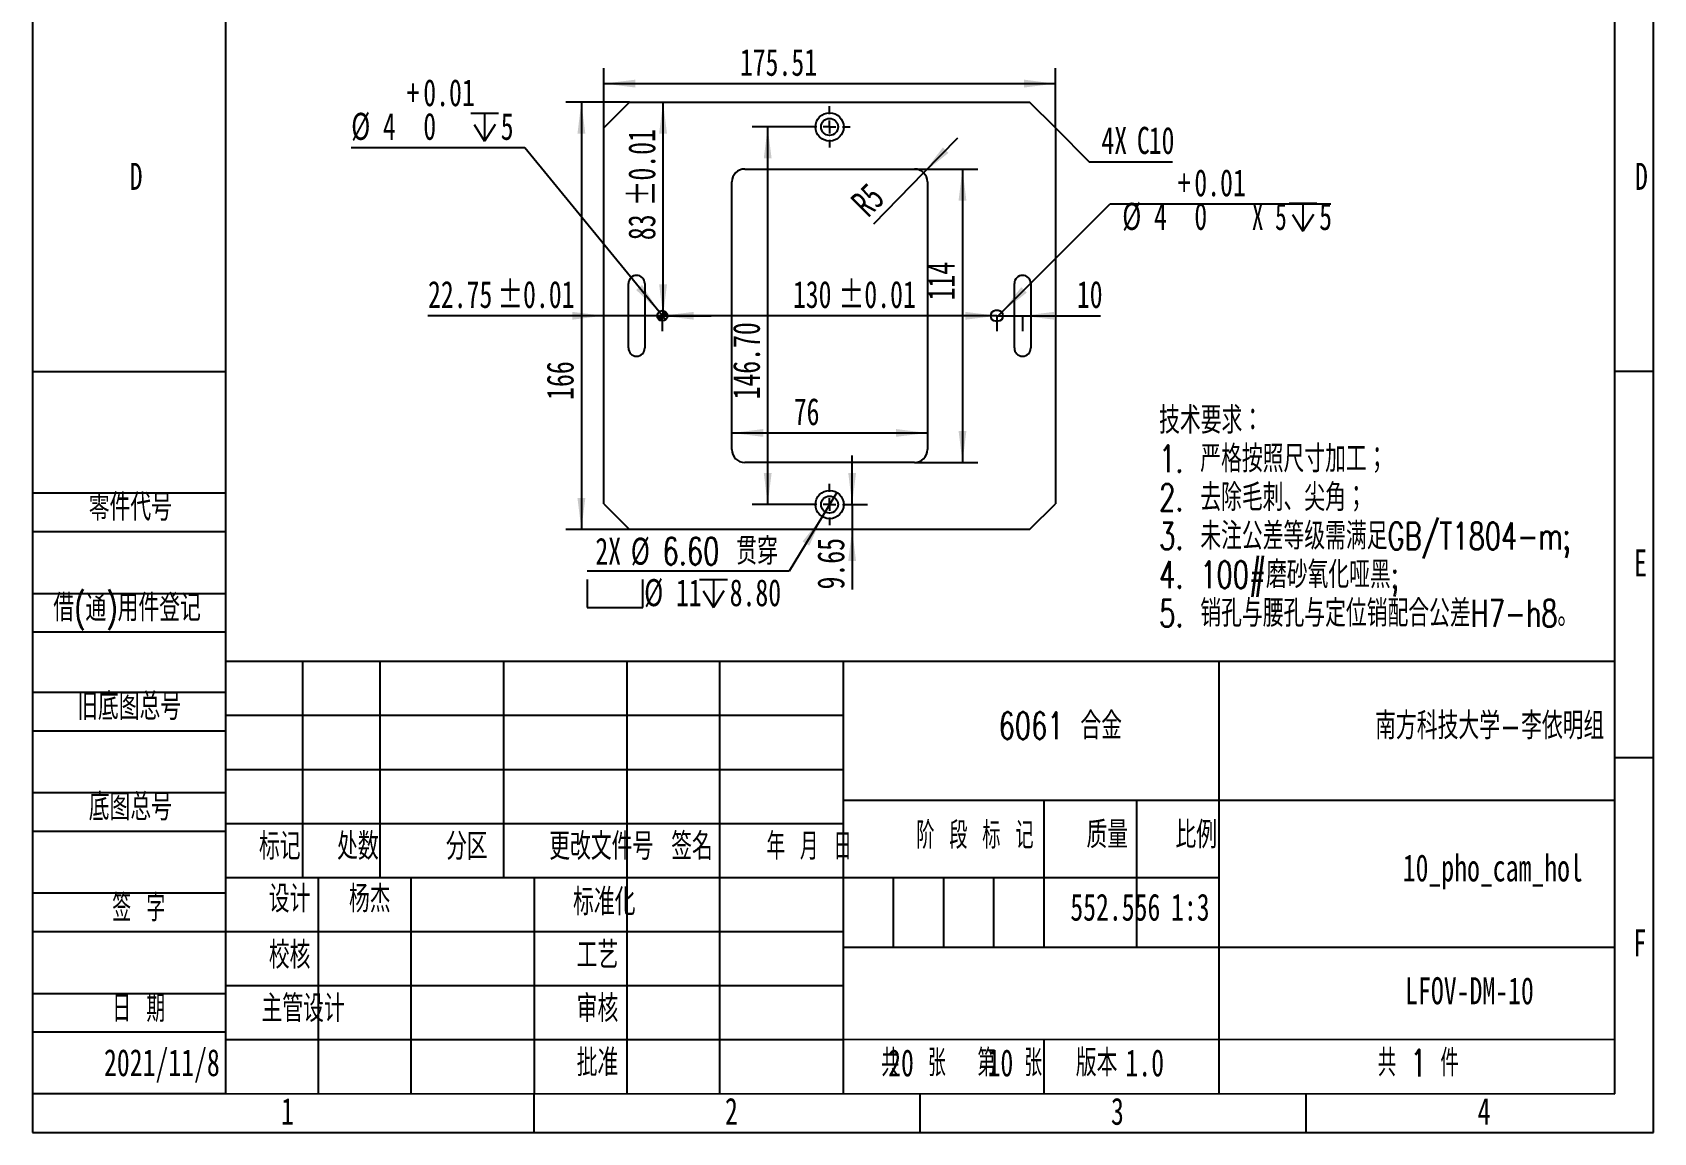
# Model space of a CAD drawing. Header units: millimetres. Extents: x 0 to 210, y 0 to 297.
# Drawn here: x 0 to 210, y 0 to 142.4 of the extents above; entities that cross this region are included whole.
import ezdxf

# ---------------------------------------------------------------- set-up
doc = ezdxf.new("R2010")
doc.units = ezdxf.units.MM
doc.layers.add('图框', color=7, linetype='Continuous')
doc.layers.add('图纸格式', color=7, linetype='Continuous')
doc.layers.add('根据设置的颜色创建', color=7, linetype='Continuous', lineweight=25)
doc.styles.add('SLDTEXTSTYLE0', font='TXT', dxfattribs={"width": 0.7, "bigfont": 'bigfont'})
doc.styles.add('SLDTEXTSTYLE1', font='TXT', dxfattribs={"width": 0.62, "bigfont": 'bigfont'})
doc.styles.add('SLDTEXTSTYLE2', font='TXT', dxfattribs={"width": 0.614286, "bigfont": 'bigfont'})
doc.styles.add('SLDTEXTSTYLE3', font='TXT', dxfattribs={"width": 0.6, "bigfont": 'bigfont'})
doc.styles.add('SLDTEXTSTYLE4', font='TXT', dxfattribs={"width": 0.633333, "bigfont": 'bigfont'})
doc.styles.add('SLDTEXTSTYLE5', font='TXT', dxfattribs={"width": 0.7})
doc.styles.add('SLDTEXTSTYLE7', font='TXT', dxfattribs={"width": 0.633333})
doc.dimstyles.new('SLDDIMSTYLE0', dxfattribs={"dimtxt": 3.5, "dimasz": 4.08, "dimexe": 0, "dimexo": 0.0625, "dimgap": 0.875, "dimtad": 0, "dimtih": 1, "dimtoh": 1, "dimlfac": 3, "dimrnd": 1e-09, "dimzin": 12, "dimdsep": 46, "dimtxsty": 'SLDTEXTSTYLE5', "dimblk1": 'NONE', "dimsah": 1, "dimcen": 0, "dimadec": 0, "dimazin": 3, "dimtfac": 1, "dimtmove": 0, "dimatfit": 3, "dimldrblk": 'NONE', "dimfxl": 0, "dimfrac": 2, "dimtolj": 1, "dimtzin": 12, "dimarcsym": 0})
doc.dimstyles.new('SLDDIMSTYLE10', dxfattribs={"dimtxt": 3.5, "dimasz": 4.08, "dimexe": 0, "dimexo": 0.0625, "dimgap": 0.875, "dimtad": 2, "dimlfac": 3, "dimrnd": 1e-09, "dimzin": 4, "dimdsep": 46, "dimtxsty": 'SLDTEXTSTYLE5', "dimsah": 1, "dimcen": 0.09, "dimadec": 0, "dimazin": 1, "dimtfac": 1, "dimtofl": 0, "dimtmove": 0, "dimatfit": 3, "dimfxl": 0, "dimfrac": 2, "dimtolj": 1, "dimtzin": 12, "dimarcsym": 0})
doc.dimstyles.new('SLDDIMSTYLE2', dxfattribs={"dimtxt": 3.5, "dimasz": 4.08, "dimexe": 0, "dimexo": 0.0625, "dimgap": 0.875, "dimtad": 2, "dimlfac": 3, "dimrnd": 1e-09, "dimzin": 12, "dimdsep": 46, "dimtxsty": 'SLDTEXTSTYLE5', "dimsah": 1, "dimcen": 0.09, "dimadec": 0, "dimazin": 3, "dimtfac": 1, "dimtmove": 0, "dimatfit": 0, "dimfxl": 0, "dimfrac": 2, "dimtolj": 1, "dimtzin": 12, "dimarcsym": 0})
doc.dimstyles.new('SLDDIMSTYLE3', dxfattribs={"dimtxt": 3.5, "dimasz": 4.08, "dimexe": 0, "dimexo": 0.0625, "dimgap": 0.875, "dimtad": 2, "dimlfac": 3, "dimrnd": 1e-09, "dimzin": 12, "dimdsep": 46, "dimtxsty": 'SLDTEXTSTYLE5', "dimsah": 1, "dimcen": 0.09, "dimadec": 0, "dimazin": 3, "dimtol": 1, "dimtp": 0.01, "dimtm": 0.01, "dimtfac": 1, "dimtmove": 0, "dimatfit": 0, "dimfxl": 0, "dimfrac": 2, "dimtolj": 1, "dimarcsym": 0})
doc.dimstyles.new('SLDDIMSTYLE4', dxfattribs={"dimtxt": 3.5, "dimasz": 4.08, "dimexe": 0, "dimexo": 0.0625, "dimgap": 0.875, "dimtad": 2, "dimlfac": 3, "dimrnd": 1e-09, "dimzin": 12, "dimdsep": 46, "dimtxsty": 'SLDTEXTSTYLE5', "dimsah": 1, "dimcen": 0, "dimadec": 0, "dimazin": 3, "dimtfac": 1, "dimtofl": 0, "dimtmove": 1, "dimatfit": 3, "dimfxl": 0, "dimfrac": 2, "dimtolj": 1, "dimtzin": 12, "dimarcsym": 0})
doc.dimstyles.new('SLDDIMSTYLE6', dxfattribs={"dimtxt": 3.5, "dimasz": 4.08, "dimexe": 0, "dimexo": 0.0625, "dimgap": 0.875, "dimtad": 2, "dimlfac": 3, "dimrnd": 1e-09, "dimzin": 12, "dimdsep": 46, "dimtxsty": 'SLDTEXTSTYLE5', "dimsah": 1, "dimcen": 0.09, "dimadec": 0, "dimazin": 3, "dimtfac": 1, "dimtofl": 0, "dimtmove": 0, "dimatfit": 3, "dimfxl": 0, "dimfrac": 2, "dimtolj": 1, "dimtzin": 12, "dimarcsym": 0})
doc.dimstyles.new('SLDDIMSTYLE7', dxfattribs={"dimtxt": 3.5, "dimasz": 4.08, "dimexe": 0, "dimexo": 0.0625, "dimgap": 0.875, "dimtad": 2, "dimlfac": 3, "dimrnd": 1e-09, "dimzin": 12, "dimdsep": 46, "dimtxsty": 'SLDTEXTSTYLE5', "dimsah": 1, "dimcen": 0.09, "dimadec": 0, "dimazin": 3, "dimtol": 1, "dimtp": 0.01, "dimtm": 0.01, "dimtfac": 1, "dimtofl": 0, "dimtmove": 0, "dimatfit": 3, "dimfxl": 0, "dimfrac": 2, "dimtolj": 1, "dimarcsym": 0})
doc.dimstyles.new('SLDDIMSTYLE8', dxfattribs={"dimtxt": 3.5, "dimasz": 4.08, "dimexe": 0, "dimexo": 0.0625, "dimgap": 0.875, "dimtad": 0, "dimtih": 1, "dimtoh": 1, "dimlfac": 3, "dimrnd": 1e-09, "dimzin": 12, "dimdsep": 46, "dimtxsty": 'SLDTEXTSTYLE5', "dimblk1": 'NONE', "dimsah": 1, "dimcen": 0, "dimadec": 0, "dimazin": 3, "dimtol": 1, "dimtp": 0.012, "dimtfac": 1, "dimtmove": 0, "dimatfit": 3, "dimldrblk": 'NONE', "dimfxl": 0, "dimfrac": 2, "dimtolj": 1, "dimarcsym": 0})
doc.dimstyles.new('SLDDIMSTYLE9', dxfattribs={"dimtxt": 3.5, "dimasz": 4.08, "dimexe": 0, "dimexo": 0.0625, "dimgap": 0.875, "dimtad": 0, "dimtih": 1, "dimtoh": 1, "dimdec": 6, "dimlfac": 3, "dimrnd": 1e-09, "dimzin": 12, "dimdsep": 46, "dimtxsty": 'SLDTEXTSTYLE5', "dimsah": 1, "dimcen": 0, "dimadec": 0, "dimazin": 3, "dimtol": 1, "dimtp": 0.012, "dimtfac": 1, "dimtofl": 0, "dimtmove": 0, "dimatfit": 3, "dimfxl": 0, "dimfrac": 2, "dimtolj": 1, "dimtzin": 0, "dimarcsym": 0})

# ---------------------------------------------------------------- blocks, each defined once
blk = doc.blocks.new('SW_NOTE_0')
at = {"layer": '图纸格式', "color": 0, "char_height": 3.5, "attachment_point": 1, "style": 'SLDTEXTSTYLE0'}
for s, insert in [('技术要求：', (0, 4.51)), ('1. 严格按照尺寸加工；', (0, -0.49)), ('2. 去除毛刺、尖角；', (0, -5.49)), ('3. 未注公差等级需满足GB/T1804-m;', (0, -10.49)), ('4. 100#磨砂氧化哑黑;', (0, -15.49)), ('5. 销孔与腰孔与定位销配合公差H7-h8。', (0, -20.49))]:
    blk.add_mtext(s, dxfattribs=dict(at, insert=insert))
blk = doc.blocks.new('_D_22')
at = {"layer": '根据设置的颜色创建'}
for p, q in [((74.01, 130.07), (74.01, 137.8)), ((132.51, 130.07), (132.51, 137.8)), ((74.01, 135.8), (132.51, 135.8))]:
    blk.add_line(p, q, dxfattribs=at)
for points in [[(74.01, 135.8), (78.09, 135.29), (78.09, 136.31)], [(132.51, 135.8), (128.43, 136.31), (128.43, 135.29)]]:
    blk.add_solid(points, dxfattribs=at)
at = {"layer": '根据设置的颜色创建', "insert": (91.64, 140.31), "char_height": 3.5, "attachment_point": 1, "style": 'SLDTEXTSTYLE5'}
blk.add_mtext('175.51', dxfattribs=at)
blk = doc.blocks.new('_D_23')
at = {"layer": '根据设置的颜色创建'}
for p, q in [((77.34, 133.41), (69.11, 133.41)), ((71.11, 133.41), (71.11, 78.07)), ((77.34, 78.07), (69.11, 78.07))]:
    blk.add_line(p, q, dxfattribs=at)
for points in [[(71.11, 133.41), (70.6, 129.33), (71.62, 129.33)], [(71.11, 78.07), (71.62, 82.15), (70.6, 82.15)]]:
    blk.add_solid(points, dxfattribs=at)
at = {"layer": '根据设置的颜色创建', "insert": (66.6, 94.85), "char_height": 3.5, "attachment_point": 1, "rotation": 90, "style": 'SLDTEXTSTYLE5'}
blk.add_mtext('166', dxfattribs=at)
blk = doc.blocks.new('_D_24')
at = {"layer": '根据设置的颜色创建'}
blk.add_line((90.59, 90.56), (115.93, 90.56), dxfattribs=at)
for points in [[(90.59, 90.56), (94.67, 90.06), (94.67, 91.07)], [(115.93, 90.56), (111.85, 91.07), (111.85, 90.06)]]:
    blk.add_solid(points, dxfattribs=at)
at = {"layer": '根据设置的颜色创建', "insert": (98.62, 95.08), "char_height": 3.5, "attachment_point": 1, "style": 'SLDTEXTSTYLE5'}
blk.add_mtext('76', dxfattribs=at)
blk = doc.blocks.new('_D_25')
at = {"layer": '根据设置的颜色创建'}
for p, q in [((114.26, 124.74), (122.48, 124.74)), ((120.48, 124.74), (120.48, 86.74)), ((114.26, 86.74), (122.48, 86.74))]:
    blk.add_line(p, q, dxfattribs=at)
for points in [[(120.48, 124.74), (119.97, 120.66), (120.98, 120.66)], [(120.48, 86.74), (120.98, 90.82), (119.97, 90.82)]]:
    blk.add_solid(points, dxfattribs=at)
at = {"layer": '根据设置的颜色创建', "insert": (115.97, 107.72), "char_height": 3.5, "attachment_point": 1, "rotation": 90, "style": 'SLDTEXTSTYLE5'}
blk.add_mtext('114', dxfattribs=at)
blk = doc.blocks.new('_D_26')
at = {"layer": '根据设置的颜色创建'}
for p, q in [((124.93, 105.74), (118.58, 105.74)), ((124.93, 105.74), (124.93, 103.74)), ((124.93, 105.74), (128.26, 105.74)), ((128.26, 105.74), (128.26, 103.74)), ((128.26, 105.74), (138.37, 105.74))]:
    blk.add_line(p, q, dxfattribs=at)
for points in [[(124.93, 105.74), (120.85, 106.24), (120.85, 105.23)], [(128.26, 105.74), (132.34, 105.23), (132.34, 106.24)]]:
    blk.add_solid(points, dxfattribs=at)
at = {"layer": '根据设置的颜色创建', "insert": (135.29, 110.25), "char_height": 3.5, "attachment_point": 1, "style": 'SLDTEXTSTYLE5'}
blk.add_mtext('10', dxfattribs=at)
blk = doc.blocks.new('_D_27')
at = {"layer": '根据设置的颜色创建'}
for q in [(119.87, 128.8), (108.96, 117.62)]:
    blk.add_line((115.44, 124.25), q, dxfattribs=at)
blk.add_solid([(115.44, 124.25), (118.65, 126.82), (117.93, 127.53)], dxfattribs=at)
at = {"layer": '根据设置的颜色创建', "insert": (105.77, 120.81), "char_height": 3.5, "attachment_point": 1, "rotation": 45, "style": 'SLDTEXTSTYLE5'}
blk.add_mtext('R5', dxfattribs=at)
blk = doc.blocks.new('SW_SYMBOL_HOLE_SPOT')
at = {"layer": '根据设置的颜色创建', "color": 0}
for p, q in [((0, 875), (0, 75)), ((1600, 75), (1600, 875)), ((0, 75), (1600, 75))]:
    blk.add_line(p, q, dxfattribs=at)
blk = doc.blocks.new('SW_SYMBOL_HOLE_DEPTH')
at = {"layer": '根据设置的颜色创建', "color": 0}
for p, q in [((0, 875), (800, 875)), ((100, 555), (400, 75)), ((400, 875), (400, 75)), ((700, 555), (400, 75))]:
    blk.add_line(p, q, dxfattribs=at)
blk = doc.blocks.new('_D_28')
at = {"layer": '根据设置的颜色创建'}
for p, q in [((104.21, 82.86), (102.31, 79.72)), ((102.31, 79.72), (98.04, 72.67)), ((98.04, 72.67), (71.87, 72.67))]:
    blk.add_line(p, q, dxfattribs=at)
blk.add_solid([(102.31, 79.72), (99.76, 76.5), (100.63, 75.97)], dxfattribs=at)
at = {"layer": '根据设置的颜色创建', "xscale": 0.004511737089201878, "yscale": 0.004511737089201878, "zscale": 0.004511737089201878}
for name, p in [('SW_SYMBOL_HOLE_SPOT', (71.87, 67.63)), ('SW_SYMBOL_HOLE_DEPTH', (86.42, 67.63))]:
    blk.add_blockref(name, p, dxfattribs=at)
at = {"layer": '根据设置的颜色创建', "char_height": 3.5, "attachment_point": 1}
for s, insert, style in [('2X', (72.92, 77), 'SLDTEXTSTYLE5'), ('%%c', (77.51, 77.01), 'SLDTEXTSTYLE5'), ('6.60 贯穿', (81.63, 77), 'SLDTEXTSTYLE0'), ('%%c', (79.24, 71.64), 'SLDTEXTSTYLE5'), ('11', (83.35, 71.63), 'SLDTEXTSTYLE5'), ('8.80', (90.32, 71.63), 'SLDTEXTSTYLE5')]:
    blk.add_mtext(s, dxfattribs=dict(at, insert=insert, style=style))
blk = doc.blocks.new('_None')
blk = doc.blocks.new('_D_29')
at = {"layer": '根据设置的颜色创建'}
for p, q in [((63.79, 127.49), (41.29, 127.49)), ((81.17, 106.26), (63.79, 127.49)), ((82.02, 105.22), (81.17, 106.26))]:
    blk.add_line(p, q, dxfattribs=at)
blk.add_solid([(81.17, 106.26), (78.98, 109.73), (78.2, 109.09)], dxfattribs=at)
at = {"layer": '根据设置的颜色创建', "xscale": 0.004511737089201878, "yscale": 0.004511737089201878, "zscale": 0.004511737089201878}
blk.add_blockref('SW_SYMBOL_HOLE_DEPTH', (56.77, 128.01), dxfattribs=at)
at = {"layer": '根据设置的颜色创建', "char_height": 3.5, "attachment_point": 1, "style": 'SLDTEXTSTYLE5'}
for s, insert in [('+', (48.47, 136.38)), ('0.01', (50.63, 136.38)), ('%%c', (41.29, 132.02)), ('4', (45.4, 132.01)), ('0', (50.63, 132.02)), ('5', (60.66, 132.01))]:
    blk.add_mtext(s, dxfattribs=dict(at, insert=insert))
blk = doc.blocks.new('_D_30')
at = {"layer": '根据设置的颜色创建'}
for p, q in [((125.57, 106.21), (139.59, 120.23)), ((139.59, 120.23), (168.21, 120.23)), ((125.09, 105.74), (125.57, 106.21))]:
    blk.add_line(p, q, dxfattribs=at)
blk.add_solid([(125.57, 106.21), (128.81, 108.74), (128.09, 109.45)], dxfattribs=at)
at = {"layer": '根据设置的颜色创建', "xscale": 0.004511737089201878, "yscale": 0.004511737089201878, "zscale": 0.004511737089201878}
blk.add_blockref('SW_SYMBOL_HOLE_DEPTH', (162.78, 116.35), dxfattribs=at)
at = {"layer": '根据设置的颜色创建', "char_height": 3.5, "attachment_point": 1}
for s, insert, style in [('+', (148.36, 124.71), 'SLDTEXTSTYLE5'), ('0.01', (150.51, 124.71), 'SLDTEXTSTYLE5'), ('%%c', (141.17, 120.36), 'SLDTEXTSTYLE5'), ('4', (145.29, 120.34), 'SLDTEXTSTYLE5'), ('0', (150.51, 120.36), 'SLDTEXTSTYLE5'), ('X 5', (157.96, 120.34), 'SLDTEXTSTYLE7'), ('5', (166.68, 120.34), 'SLDTEXTSTYLE5')]:
    blk.add_mtext(s, dxfattribs=dict(at, insert=insert, style=style))
blk = doc.blocks.new('_D_31')
at = {"layer": '根据设置的颜色创建'}
for p, q in [((100.59, 130.19), (93.24, 130.19)), ((95.24, 130.19), (95.24, 81.29)), ((100.59, 81.29), (93.24, 81.29))]:
    blk.add_line(p, q, dxfattribs=at)
for points in [[(95.24, 130.19), (94.74, 126.11), (95.75, 126.11)], [(95.24, 81.29), (95.75, 85.37), (94.74, 85.37)]]:
    blk.add_solid(points, dxfattribs=at)
at = {"layer": '根据设置的颜色创建', "insert": (90.73, 94.9), "char_height": 3.5, "attachment_point": 1, "rotation": 90, "style": 'SLDTEXTSTYLE5'}
blk.add_mtext('146.70', dxfattribs=at)
blk = doc.blocks.new('_D_32')
at = {"layer": '根据设置的颜色创建'}
for p, q in [((106.18, 81.29), (106.18, 87.64)), ((105.93, 81.29), (108.18, 81.29)), ((106.18, 81.29), (106.18, 78.07)), ((106.18, 78.07), (106.18, 70.3))]:
    blk.add_line(p, q, dxfattribs=at)
for points in [[(106.18, 81.29), (106.69, 85.37), (105.68, 85.37)], [(106.18, 78.07), (105.68, 73.99), (106.69, 73.99)]]:
    blk.add_solid(points, dxfattribs=at)
at = {"layer": '根据设置的颜色创建', "insert": (101.67, 70.3), "char_height": 3.5, "attachment_point": 1, "rotation": 90, "style": 'SLDTEXTSTYLE5'}
blk.add_mtext('9.65', dxfattribs=at)
blk = doc.blocks.new('SW_CHAMFER_DIMENSION_0')
at = {"layer": '根据设置的颜色创建', "color": 0}
for p, q in [((-5.96, 4.39), (-1.57, 0)), ((-1.57, 0), (9.21, 0))]:
    blk.add_line(p, q, dxfattribs=at)
at = {"layer": '根据设置的颜色创建', "color": 0, "char_height": 3.5, "attachment_point": 1, "style": 'SLDTEXTSTYLE5'}
for s, insert in [('4X', (0, 4.51)), ('C', (4.6, 4.51)), ('10', (6.13, 4.51))]:
    blk.add_mtext(s, dxfattribs=dict(at, insert=insert))
blk = doc.blocks.new('_D_33')
at = {"layer": '根据设置的颜色创建'}
for p, q in [((81.69, 105.74), (81.69, 133.41)), ((81.59, 105.74), (83.69, 105.74))]:
    blk.add_line(p, q, dxfattribs=at)
for points in [[(81.69, 133.41), (81.18, 129.33), (82.2, 129.33)], [(81.69, 105.74), (82.2, 109.82), (81.18, 109.82)]]:
    blk.add_solid(points, dxfattribs=at)
at = {"layer": '根据设置的颜色创建', "char_height": 3.5, "attachment_point": 1, "rotation": 90, "style": 'SLDTEXTSTYLE5'}
for s, insert in [('±0.01', (77.18, 119.91)), ('83', (77.18, 115.53))]:
    blk.add_mtext(s, dxfattribs=dict(at, insert=insert))
blk = doc.blocks.new('_D_34')
at = {"layer": '根据设置的颜色创建'}
for p, q in [((74.01, 105.74), (51.24, 105.74)), ((81.59, 105.74), (74.01, 105.74)), ((81.59, 105.74), (81.59, 103.74)), ((81.59, 105.74), (87.94, 105.74))]:
    blk.add_line(p, q, dxfattribs=at)
for points in [[(74.01, 105.74), (69.93, 106.24), (69.93, 105.23)], [(81.59, 105.74), (85.67, 105.23), (85.67, 106.24)]]:
    blk.add_solid(points, dxfattribs=at)
at = {"layer": '根据设置的颜色创建', "char_height": 3.5, "attachment_point": 1, "style": 'SLDTEXTSTYLE5'}
for s, insert in [('22.75', (51.24, 110.25)), ('±0.01', (60.22, 110.25))]:
    blk.add_mtext(s, dxfattribs=dict(at, insert=insert))
blk = doc.blocks.new('_D_35')
at = {"layer": '根据设置的颜色创建'}
for p, q in [((81.59, 105.74), (81.59, 103.74)), ((124.93, 105.74), (81.59, 105.74)), ((124.93, 105.74), (124.93, 103.74))]:
    blk.add_line(p, q, dxfattribs=at)
for points in [[(81.59, 105.74), (85.67, 105.23), (85.67, 106.24)], [(124.93, 105.74), (120.85, 106.24), (120.85, 105.23)]]:
    blk.add_solid(points, dxfattribs=at)
at = {"layer": '根据设置的颜色创建', "char_height": 3.5, "attachment_point": 1, "style": 'SLDTEXTSTYLE5'}
for s, insert in [('130', (98.51, 110.25)), ('±0.01', (104.43, 110.25))]:
    blk.add_mtext(s, dxfattribs=dict(at, insert=insert))
blk = doc.blocks.new('SW_CENTERMARKSYMBOL_2')
at = {"layer": '根据设置的颜色创建', "color": 0}
for p, q in [((0, 1.67), (0, 2.67)), ((-1.67, 0), (-2.67, 0)), ((0, 0), (-0.83, 0)), ((0, 0), (0, 0.83)), ((0, 0), (0, -0.83)), ((0, 0), (0.83, 0)), ((1.67, 0), (2.67, 0)), ((0, -1.67), (0, -2.67))]:
    blk.add_line(p, q, dxfattribs=at)
blk = doc.blocks.new('SW_CENTERMARKSYMBOL_3')
at = {"layer": '根据设置的颜色创建', "color": 0}
for p, q in [((0, 1.67), (0, 2.67)), ((-1.67, 0), (-2.67, 0)), ((0, 0), (-0.83, 0)), ((0, 0), (0, 0.83)), ((0, 0), (0, -0.83)), ((0, 0), (0.83, 0)), ((1.67, 0), (2.67, 0)), ((0, -1.67), (0, -2.67))]:
    blk.add_line(p, q, dxfattribs=at)
blk = doc.blocks.new('SW_DOWELSYMBOL_0')
at = {"linetype": 'Continuous', "lineweight": 25}
h = blk.add_hatch(color=0, dxfattribs=at)
edge = h.paths.add_edge_path(flags=0)
edge.add_arc((0, 0), 0.667, 180, 270)
edge.add_line((0, -0.67), (0, 0))
edge.add_line((0, 0), (-0.67, 0))
h = blk.add_hatch(color=0, dxfattribs=at)
edge = h.paths.add_edge_path(flags=0)
edge.add_arc((0, 0), 0.667, 0, 90)
edge.add_line((0, 0.67), (0, 0))
edge.add_line((0, 0), (0.67, 0))
at = {"layer": '根据设置的颜色创建', "color": 0}
blk.add_circle((0, 0), 0.667, dxfattribs=at)

msp = doc.modelspace()

# ---------------------------------------------------------------- linework, layer by layer
at = {"color": 7, "linetype": 'Continuous', "lineweight": 25}
for p, q in [((77.3440034, 133.40648841), (74.01067007, 130.07315507)), ((77.3440034, 133.40648841), (129.17913373, 133.40648841)), ((132.51246706, 130.07315507), (129.17913373, 133.40648841)), ((74.01067007, 81.40648841), (74.01067007, 130.07315507)), ((132.51246706, 130.07315507), (132.51246706, 81.40648841)), ((92.26156857, 124.73982174), (114.26156857, 124.73982174)), ((90.5949019, 88.40648841), (90.5949019, 123.07315507)), ((115.92823523, 123.07315507), (115.92823523, 88.40648841)), ((77.1949019, 101.57315507), (77.1949019, 109.90648841)), ((79.32823523, 109.90648841), (79.32823523, 101.57315507)), ((127.1949019, 101.57315507), (127.1949019, 109.90648841)), ((129.32823523, 109.90648841), (129.32823523, 101.57315507)), ((125.0949019, 106.40648841), (124.76156857, 106.40648841)), ((124.76156857, 105.07315507), (125.0949019, 105.07315507)), ((114.26156857, 86.73982174), (92.26156857, 86.73982174)), ((74.01067007, 81.40648841), (77.3440034, 78.07315507)), ((129.17913373, 78.07315507), (132.51246706, 81.40648841)), ((129.17913373, 78.07315507), (77.3440034, 78.07315507))]:
    msp.add_line(p, q, dxfattribs=at)
for centre, radius in [((103.26156857, 130.18982174), 1.83333333), ((103.26156857, 130.18982174), 1.1), ((81.5949019, 105.73982174), 0.66666667), ((103.26156857, 81.28982174), 1.83333333), ((103.26156857, 81.28982174), 1.1)]:
    msp.add_circle(centre, radius, dxfattribs=at)
for centre, radius, start, end in [((92.26156857, 123.07315507), 1.66666667, 90, 180), ((114.26156857, 123.07315507), 1.66666667, 0, 90), ((78.26156857, 109.90648841), 1.06666667, 0, 180), ((128.26156857, 109.90648841), 1.06666667, 0, 180), ((124.76156857, 105.73982174), 0.66666667, 90, 270), ((125.0949019, 105.73982174), 0.66666667, 270, 90), ((78.26156857, 101.57315507), 1.06666667, 180, 0), ((128.26156857, 101.57315507), 1.06666667, 180, 0), ((92.26156857, 88.40648841), 1.66666667, 180, 270), ((114.26156857, 88.40648841), 1.66666667, 270, 0)]:
    msp.add_arc(centre, radius, start, end, dxfattribs=at)
at = {"layer": '图框'}
for p, q in [((0, 297), (0, 0)), ((210, 0), (210, 297)), ((0, 98.5), (25, 98.5)), ((210, 98.5), (205, 98.5)), ((0, 82.79059372), (25, 82.79059372)), ((0, 77.79059372), (25, 77.79059372)), ((0, 69.79059372), (25, 69.79059372)), ((0, 64.79059372), (25, 64.79059372)), ((25.01325671, 61.0216466), (24.99810284, 5.02164865)), ((0, 57), (25, 57)), ((25, 54), (105, 54)), ((0, 52), (25, 52)), ((210, 48.5), (205, 48.5)), ((25, 47), (105, 47)), ((0, 44), (25, 44)), ((0, 39), (25, 39)), ((111.5, 33), (111.5, 24)), ((118, 33), (118, 24)), ((124.5, 33), (124.5, 24)), ((0, 31), (25, 31)), ((0, 26), (25, 26)), ((0, 18), (25, 18)), ((0, 13), (25, 13)), ((-0.00189625, 5.02841377), (24.99810284, 5.02164865)), ((64.99999231, -0.02841395), (64.99999231, 4.97158605)), ((153.6900128, 4.99715582), (153.6900128, 4.98682399)), ((165, -0.02841395), (165, 4.98376345)), ((-0.00000769, -0.02841395), (209.99999231, -0.02841395))]:
    msp.add_line(p, q, dxfattribs=at)
at = {"layer": '图框', "lineweight": 25}
for p, q in [((25, 292), (25, 5)), ((205, 4.97293926), (205, 292)), ((25, 61), (205, 61)), ((35, 61), (35, 33)), ((45, 61), (45, 33)), ((61, 61), (61, 33)), ((77, 61), (77, 5)), ((89, 61), (89, 5)), ((105, 61), (105, 4.99999974)), ((153.6900128, 60.98683224), (153.6900128, 4.99715582)), ((105, 43), (205, 43)), ((131, 43), (131, 24)), ((143, 43), (143, 24)), ((25, 40), (105, 40)), ((25, 33), (105, 33)), ((37, 33), (37, 5)), ((49, 33), (49, 5)), ((64.99999231, 32.97158605), (64.99999231, 4.97158605)), ((105.01329698, 32.98682811), (153.6900128, 32.98682811)), ((25, 26), (105, 26)), ((105, 24), (205, 24)), ((25, 19), (105, 19)), ((24.99999707, 12.02164839), (105, 12.02164839)), ((105, 12.02164839), (205, 12.04870888)), ((131, 12.02868412), (131, 4.99296402)), ((24.99810284, 5.02164865), (205, 4.97293926)), ((114.99905142, -0.02841395), (114.99905142, 4.99729395))]:
    msp.add_line(p, q, dxfattribs=at)

# ---------------------------------------------------------------- block references
at = {"layer": '图纸格式'}
msp.add_blockref('SW_NOTE_0', (145.94664226, 89.45824938), dxfattribs=at)
at = {"layer": '根据设置的颜色创建'}
for name, p in [('SW_CENTERMARKSYMBOL_2', (103.26156857, 130.18982174)), ('SW_CHAMFER_DIMENSION_0', (138.46913583, 125.68375909)), ('SW_DOWELSYMBOL_0', (81.5949019, 105.73982174)), ('SW_CENTERMARKSYMBOL_3', (103.26156857, 81.28982174))]:
    msp.add_blockref(name, p, dxfattribs=at)

# ---------------------------------------------------------------- texts
at = {"layer": '图框', "char_height": 3.5}
for s, insert, attachment_point, style in [('D', (13.42968752, 125.54092008), 2, 'SLDTEXTSTYLE5'), ('D', (208.42968752, 125.54092008), 2, 'SLDTEXTSTYLE5'), ('零件代号', (7.29211667, 82.70329204), 1, 'SLDTEXTSTYLE0'), ('E', (208.31788194, 75.47606924), 2, 'SLDTEXTSTYLE5'), ('借(通)用件登记', (2.70461632, 69.67773255), 1, 'SLDTEXTSTYLE0'), ('旧底图总号', (5.79211643, 56.90530001), 1, 'SLDTEXTSTYLE0'), ('6061 合金', (133.15133933, 54.39905289), 2, 'SLDTEXTSTYLE0'), ('南方科技大学-李依明组', (188.77901833, 54.39905289), 2, 'SLDTEXTSTYLE0'), ('底图总号', (7.29211667, 43.88526413), 1, 'SLDTEXTSTYLE0'), ('阶 段 标 记', (122.08305005, 40.21624708), 2, 'SLDTEXTSTYLE2'), ('质量', (139.22666099, 40.28618167), 2, 'SLDTEXTSTYLE0'), ('比例', (150.75914226, 40.28618167), 2, 'SLDTEXTSTYLE0'), ('标记', (32.04010752, 38.78855981), 2, 'SLDTEXTSTYLE0'), ('处数', (42.16063697, 38.78855981), 2, 'SLDTEXTSTYLE0'), ('分区', (56.25990084, 38.78855981), 2, 'SLDTEXTSTYLE0'), ('更改文件号', (73.68047433, 38.78855981), 2, 'SLDTEXTSTYLE0'), ('签名', (85.44110771, 38.78855981), 2, 'SLDTEXTSTYLE0'), ('年 月 日', (100.61729645, 38.78855981), 2, 'SLDTEXTSTYLE1'), ('10_pho_cam_hol', (189.17276826, 35.99341121), 2, 'SLDTEXTSTYLE5'), ('设计', (33.31082705, 31.97276116), 2, 'SLDTEXTSTYLE0'), ('杨杰', (43.69188705, 31.97276145), 2, 'SLDTEXTSTYLE0'), ('标准化', (74.07404119, 31.59203863), 2, 'SLDTEXTSTYLE0'), ('签 字', (13.76749305, 30.80699396), 2, 'SLDTEXTSTYLE4'), ('552.556', (140.27691596, 30.90835364), 2, 'SLDTEXTSTYLE5'), ('1:3', (149.98622562, 30.90835364), 2, 'SLDTEXTSTYLE5'), ('F', (208.22430554, 26.29092008), 2, 'SLDTEXTSTYLE5'), ('校核', (33.31082705, 24.70216765), 2, 'SLDTEXTSTYLE0'), ('工艺', (73.19661051, 24.70216765), 2, 'SLDTEXTSTYLE0'), ('LFOV-DM-10', (186.15644917, 20.08420473), 2, 'SLDTEXTSTYLE5'), ('日 期', (13.76749305, 17.7869982), 2, 'SLDTEXTSTYLE4'), ('主管设计', (35.06082713, 17.78791054), 2, 'SLDTEXTSTYLE0'), ('审核', (73.19661051, 17.79738322), 2, 'SLDTEXTSTYLE0'), ('2021/11/8', (16.76850515, 10.77839845), 2, 'SLDTEXTSTYLE5'), ('批准', (73.19904103, 10.77839816), 2, 'SLDTEXTSTYLE0'), ('共  张', (114.13669954, 10.74831967), 2, 'SLDTEXTSTYLE3'), ('20', (110.84850132, 10.74831996), 1, 'SLDTEXTSTYLE5'), ('第  张', (126.6114846, 10.74831967), 2, 'SLDTEXTSTYLE3'), ('10', (123.72354153, 10.74831996), 1, 'SLDTEXTSTYLE5'), ('版本', (137.85227334, 10.74831967), 2, 'SLDTEXTSTYLE0'), ('1.0', (141.58901891, 10.74831996), 1, 'SLDTEXTSTYLE5'), ('共 1 件', (174.2701386, 10.74831967), 1, 'SLDTEXTSTYLE1'), ('1', (33.04444444, 4.47606924), 2, 'SLDTEXTSTYLE5'), ('2', (90.54444444, 4.47606924), 2, 'SLDTEXTSTYLE5'), ('3', (140.54444444, 4.47606924), 2, 'SLDTEXTSTYLE5'), ('4', (188.04444444, 4.47606924), 2, 'SLDTEXTSTYLE5')]:
    msp.add_mtext(s, dxfattribs=dict(at, insert=insert, attachment_point=attachment_point, style=style))

# ---------------------------------------------------------------- dimensions: what is measured, and where the dimension line sits
at = {"layer": '根据设置的颜色创建'}
for base, p1, p2, dimstyle, picture, middle in [((132.51246706, 135.79730659), (74.01067007, 130.07315507), (132.51246706, 130.07315507), 'SLDDIMSTYLE6', '_D_22', (96.2464738, 135.79730659)), ((74.01067007, 105.73658792), (81.5949019, 105.73982174), (74.01067007, 81.40648841), 'SLDDIMSTYLE3', '_D_34', (60.44148732, 105.73658792)), ((81.5949019, 105.73658792), (124.92823523, 105.73982174), (81.5949019, 105.73982174), 'SLDDIMSTYLE7', '_D_35', (106.18353742, 105.73658792)), ((128.26156857, 105.73658792), (124.92823523, 105.73982174), (128.26156857, 105.73982174), 'SLDDIMSTYLE2', '_D_26', (136.83068508, 105.73658792)), ((115.92823523, 90.56477684), (90.5949019, 88.40648841), (115.92823523, 88.40648841), 'SLDDIMSTYLE6', '_D_24', (100.1483539, 90.56477684))]:
    dim = msp.add_linear_dim(base=base, p1=p1, p2=p2, dimstyle=dimstyle, dxfattribs=at)
    dim.commit()
    dim.dimension.update_dxf_attribs({"geometry": picture, "text_midpoint": middle, "dimtype": 160})
for p1, p2, text, dimstyle, picture, middle in [((82.01718464, 105.22395186), (81.17261917, 106.25569162), '<>{\\fGDT;x}5', 'SLDDIMSTYLE8', '_D_29', (51.7448609, 131.8571566)), ((104.21132494, 82.85796521), (102.3118122, 79.72167827), '2X %%c6.60 贯穿\\P{\\fGDT;v}<>{\\fGDT;x}8.80', 'SLDDIMSTYLE0', '_D_28', (84.16344744, 72.05601693))]:
    dim = msp.add_diameter_dim_2p(p1=p1, p2=p2, text=text, dimstyle=dimstyle, dxfattribs=at)
    dim.commit()
    dim.dimension.update_dxf_attribs({"geometry": picture, "text_midpoint": middle, "dimtype": 163})
for base, p1, p2, dimstyle, picture, middle in [((71.11147492, 78.07315507), (77.3440034, 133.40648841), (77.3440034, 78.07315507), 'SLDDIMSTYLE6', '_D_23', (71.11147492, 97.15351091)), ((81.69209986, 133.40648841), (81.5949019, 105.73982174), (77.3440034, 133.40648841), 'SLDDIMSTYLE7', '_D_33', (81.69209986, 122.43060258)), ((95.24406011, 81.28982174), (100.5949019, 130.18982174), (100.5949019, 81.28982174), 'SLDDIMSTYLE10', '_D_31', (95.24406011, 99.49956443)), ((120.47694502, 86.73982174), (114.26156857, 124.73982174), (114.26156857, 86.73982174), 'SLDDIMSTYLE6', '_D_25', (120.47694502, 110.02521895)), ((106.18353742, 78.07315507), (105.92823523, 81.28982174), (129.17913373, 78.07315507), 'SLDDIMSTYLE2', '_D_32', (106.18353742, 73.36556564))]:
    dim = msp.add_linear_dim(base=base, p1=p1, p2=p2, angle=90, dimstyle=dimstyle, dxfattribs=at)
    dim.commit()
    dim.dimension.update_dxf_attribs({"geometry": picture, "text_midpoint": middle, "dimtype": 160})
dim = msp.add_radius_dim(center=(114.26156857, 123.07315507), mpoint=(115.44007987, 124.25166637), dimstyle='SLDDIMSTYLE4', dxfattribs=at)
dim.commit()
dim.dimension.update_dxf_attribs({"geometry": '_D_27', "text_midpoint": (109.7302157, 118.54180221), "dimtype": 164})
dim = msp.add_radius_dim(center=(125.0949019, 105.73982174), mpoint=(125.56638919, 106.21114347), text='%%c<> X 5{\\fGDT;x}5\\P', dimstyle='SLDDIMSTYLE9', override={"dimpost": '<>'}, dxfattribs=at)
dim.commit()
dim.dimension.update_dxf_attribs({"geometry": '_D_30', "text_midpoint": (154.69320553, 120.19304835), "dimtype": 164})

doc.saveas('drawing.dxf')
